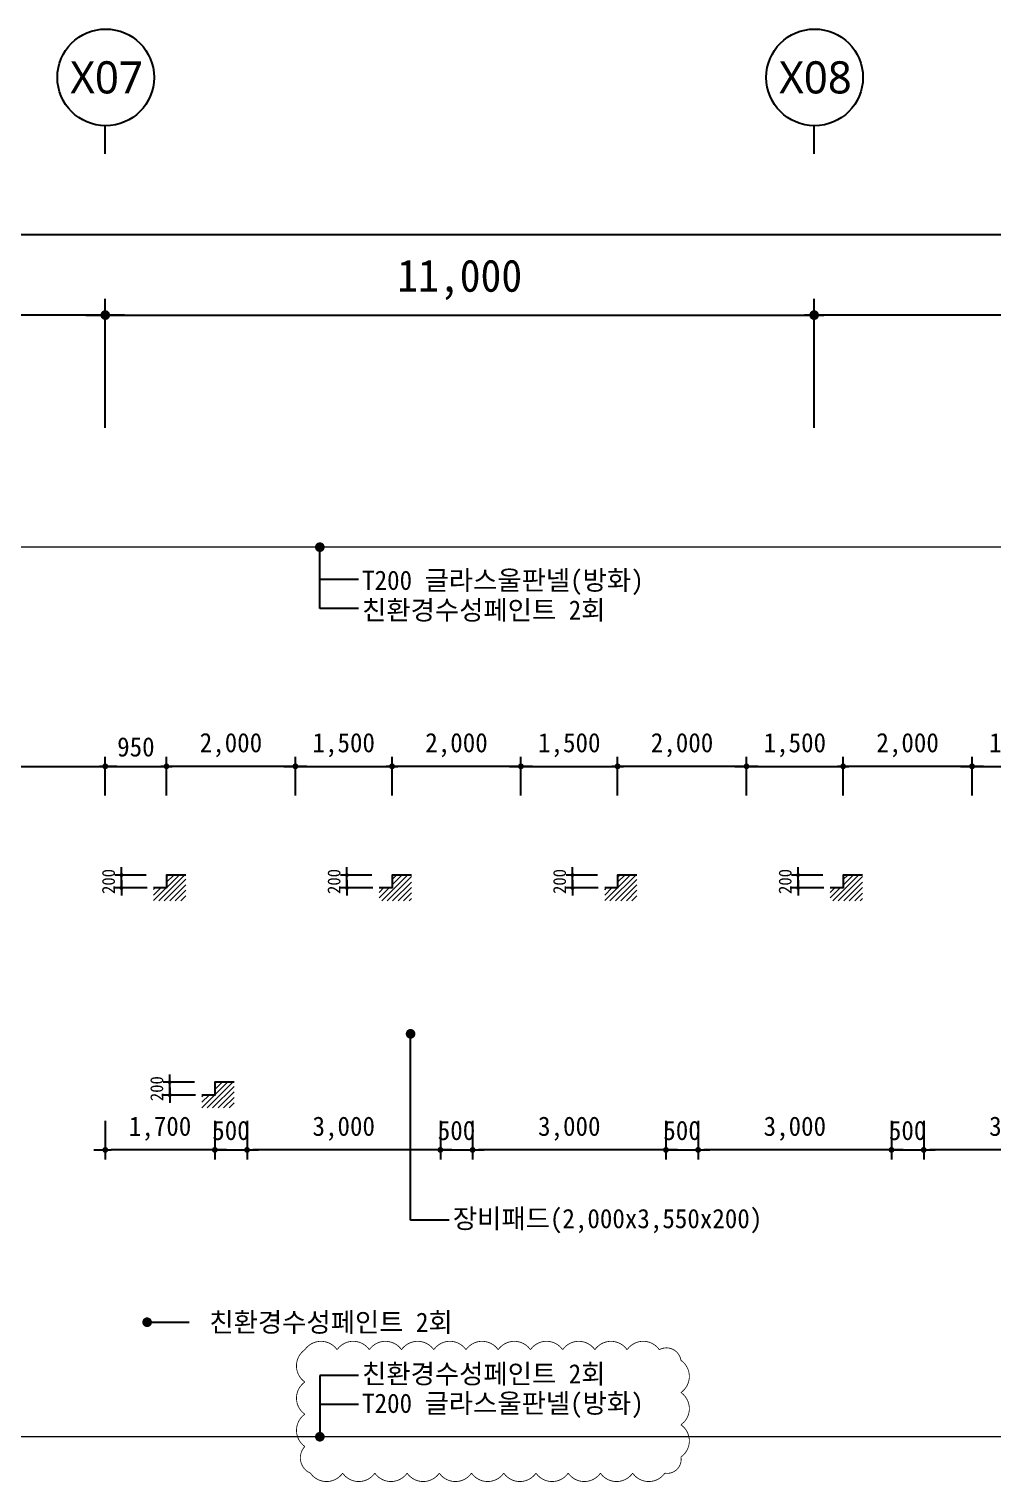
# Model space of a CAD drawing. Header units: inches. Extents: x 3675 to 732988, y -33059 to 70575.
# Drawn here: x 555180 to 570137, y 46592 to 69131 of the extents above; entities that cross this region are included whole.
import ezdxf
from ezdxf.enums import TextEntityAlignment as Align

# ---------------------------------------------------------------- set-up
doc = ezdxf.new("R2010")
doc.units = ezdxf.units.IN
doc.header["$MEASUREMENT"] = 0
doc.linetypes.add('CEN', pattern=[62, 60, -1, 0, -1])
doc.layers.get('0').update_dxf_attribs({"linetype": 'CONTINUOUS'})
for name, color, linetype, lineweight in [('A-AXIS-BUBL', 7, 'CONTINUOUS', 25), ('A-AXIS-LINE', 1, 'CEN', 15), ('A-DIMS', 7, 'CONTINUOUS', 25), ('A-MKXS-LEAD', 7, 'CONTINUOUS', 25), ('A-MKXS-TEXT1', 3, 'CONTINUOUS', 25), ('A-XXXX-HATC', 8, 'CONTINUOUS', 18), ('A-XXXX-SYMB', 7, 'CONTINUOUS', 25), ('A-XXXX-TXT2', 3, 'CONTINUOUS', 25), ('REV-202205', 20, 'CONTINUOUS', 25)]:
    doc.layers.add(name, color=color, linetype=linetype, lineweight=lineweight)
doc.styles.add('HY울릉도L', font='H2GTRE.TTF')
doc.styles.add('돋움체', font='')
doc.styles.add('맑은고딕', font='malgun.ttf')
doc.styles.get('돋움체').set_extended_font_data('DotumChe')
doc.dimstyles.new('CDIM', dxfattribs={"dimtxt": 2, "dimasz": 0.6, "dimexe": 1, "dimexo": 1, "dimgap": 1, "dimtad": 1, "dimdec": 0, "dimrnd": 0.5, "dimzin": 0, "dimdsep": 32, "dimlunit": 6, "dimtxsty": 'HY울릉도L', "dimblk1": '_CIDOT', "dimblk2": '_CIDOT', "dimsah": 1, "dimcen": 4.5, "dimclrd": 2, "dimclre": 2, "dimclrt": 7, "dimadec": 0, "dimazin": 0, "dimtfac": 1, "dimtdec": 0, "dimtix": 1, "dimtmove": 2, "dimatfit": 1, "dimldrblk": '_CIDOT', "dimfxl": 1, "dimtolj": 1, "dimtzin": 0, "dimlwd": -1, "dimarcsym": 0})

# ---------------------------------------------------------------- blocks, each defined once
blk = doc.blocks.new('_CIDOT')
at = {"color": 0, "linetype": 'ByBlock'}
blk.add_line((2, 0), (-1, 0), dxfattribs=at)
at = {"color": 0, "linetype": 'ByBlock', "const_width": 0.5}
blk.add_lwpolyline([(-0.25, 0, 1), (0.25, 0, 1)], format="xyb", close=True, dxfattribs=at)
blk = doc.blocks.new('*D436')
at = {"layer": 'A-DIMS', "lineweight": -2, "transparency": 16777216}
for p, q in [((545363, 62943), (545363, 64943)), ((556363, 62943), (556363, 64943))]:
    blk.add_line(p, q, dxfattribs=at)
at = {"layer": 'A-DIMS', "transparency": 16777216}
blk.add_line((556213, 64693), (545513, 64693), dxfattribs=at)
at = {"layer": 'A-DIMS', "transparency": 16777216, "xscale": 150, "yscale": 150, "zscale": 150, "rotation": 180}
blk.add_blockref('_CIDOT', (545363, 64693), dxfattribs=at)
at = {"layer": 'A-DIMS', "transparency": 16777216, "xscale": 150, "yscale": 150, "zscale": 150}
blk.add_blockref('_CIDOT', (556363, 64693), dxfattribs=at)
at = {"layer": 'A-DIMS', "color": 3, "transparency": 16777216, "insert": (550863, 65241), "char_height": 500, "attachment_point": 5, "style": '돋움체'}
blk.add_mtext('\\A1;11,000', dxfattribs=at)
blk = doc.blocks.new('*D437')
at = {"layer": 'A-DIMS', "lineweight": -2, "transparency": 16777216}
for p, q in [((545363, 62943), (545363, 66193)), ((600363, 62943), (600363, 66193))]:
    blk.add_line(p, q, dxfattribs=at)
at = {"layer": 'A-DIMS', "transparency": 16777216}
blk.add_line((545513, 65943), (600213, 65943), dxfattribs=at)
at = {"layer": 'A-DIMS', "transparency": 16777216, "xscale": 150, "yscale": 150, "zscale": 150, "rotation": 180}
blk.add_blockref('_CIDOT', (545363, 65943), dxfattribs=at)
at = {"layer": 'A-DIMS', "transparency": 16777216, "xscale": 150, "yscale": 150, "zscale": 150}
blk.add_blockref('_CIDOT', (600363, 65943), dxfattribs=at)
at = {"layer": 'A-DIMS', "color": 3, "transparency": 16777216, "insert": (572863, 66491), "char_height": 500, "attachment_point": 5, "style": '돋움체'}
blk.add_mtext('\\A1;55,000', dxfattribs=at)
blk = doc.blocks.new('*D438')
at = {"layer": 'A-DIMS', "lineweight": -2, "transparency": 16777216}
for p, q in [((556363, 62943), (556363, 64943)), ((567363, 62943), (567363, 64943))]:
    blk.add_line(p, q, dxfattribs=at)
at = {"layer": 'A-DIMS', "transparency": 16777216}
blk.add_line((556513, 64693), (567213, 64693), dxfattribs=at)
at = {"layer": 'A-DIMS', "transparency": 16777216, "xscale": 150, "yscale": 150, "zscale": 150, "rotation": 180}
blk.add_blockref('_CIDOT', (556363, 64693), dxfattribs=at)
at = {"layer": 'A-DIMS', "transparency": 16777216, "xscale": 150, "yscale": 150, "zscale": 150}
blk.add_blockref('_CIDOT', (567363, 64693), dxfattribs=at)
at = {"layer": 'A-DIMS', "color": 3, "transparency": 16777216, "insert": (561863, 65241), "char_height": 500, "attachment_point": 5, "style": '돋움체'}
blk.add_mtext('\\A1;11,000', dxfattribs=at)
blk = doc.blocks.new('*D440')
at = {"layer": 'A-DIMS', "lineweight": -2, "transparency": 16777216}
for p, q in [((567363, 62943), (567363, 64943)), ((578363, 62943), (578363, 64943))]:
    blk.add_line(p, q, dxfattribs=at)
at = {"layer": 'A-DIMS', "transparency": 16777216}
blk.add_line((578213, 64693), (567513, 64693), dxfattribs=at)
at = {"layer": 'A-DIMS', "transparency": 16777216, "xscale": 150, "yscale": 150, "zscale": 150, "rotation": 180}
blk.add_blockref('_CIDOT', (567363, 64693), dxfattribs=at)
at = {"layer": 'A-DIMS', "transparency": 16777216, "xscale": 150, "yscale": 150, "zscale": 150}
blk.add_blockref('_CIDOT', (578363, 64693), dxfattribs=at)
at = {"layer": 'A-DIMS', "color": 3, "transparency": 16777216, "insert": (572863, 65241), "char_height": 500, "attachment_point": 5, "style": '돋움체'}
blk.add_mtext('\\A1;11,000', dxfattribs=at)
blk = doc.blocks.new('*D780')
at = {"layer": 'A-DIMS', "lineweight": -2, "transparency": 16777216}
for p, q in [((556363, 57243), (556363, 57843)), ((557313, 57243), (557313, 57843))]:
    blk.add_line(p, q, dxfattribs=at)
at = {"layer": 'A-DIMS', "transparency": 16777216}
blk.add_line((556453, 57693), (557223, 57693), dxfattribs=at)
at = {"layer": 'A-DIMS', "transparency": 16777216, "xscale": 90, "yscale": 90, "zscale": 90, "rotation": 180}
blk.add_blockref('_CIDOT', (556363, 57693), dxfattribs=at)
at = {"layer": 'A-DIMS', "transparency": 16777216, "xscale": 90, "yscale": 90, "zscale": 90}
blk.add_blockref('_CIDOT', (557313, 57693), dxfattribs=at)
at = {"layer": 'A-DIMS', "color": 3, "transparency": 16777216, "insert": (556838, 57993), "char_height": 300, "attachment_point": 5, "style": '돋움체'}
blk.add_mtext('\\A1;950', dxfattribs=at)
blk = doc.blocks.new('*D781')
at = {"layer": 'A-DIMS', "lineweight": -2, "transparency": 16777216}
for p, q in [((557313, 57243), (557313, 57843)), ((559313, 57243), (559313, 57843))]:
    blk.add_line(p, q, dxfattribs=at)
at = {"layer": 'A-DIMS', "transparency": 16777216}
blk.add_line((559223, 57693), (557403, 57693), dxfattribs=at)
at = {"layer": 'A-DIMS', "transparency": 16777216, "xscale": 90, "yscale": 90, "zscale": 90, "rotation": 180}
blk.add_blockref('_CIDOT', (557313, 57693), dxfattribs=at)
at = {"layer": 'A-DIMS', "transparency": 16777216, "xscale": 90, "yscale": 90, "zscale": 90}
blk.add_blockref('_CIDOT', (559313, 57693), dxfattribs=at)
at = {"layer": 'A-DIMS', "color": 3, "transparency": 16777216, "insert": (558313, 58022), "char_height": 300, "attachment_point": 5, "style": '돋움체'}
blk.add_mtext('\\A1;2,000', dxfattribs=at)
blk = doc.blocks.new('*D782')
at = {"layer": 'A-DIMS', "lineweight": -2, "transparency": 16777216}
for p, q in [((559313, 57243), (559313, 57843)), ((560813, 57243), (560813, 57843))]:
    blk.add_line(p, q, dxfattribs=at)
at = {"layer": 'A-DIMS', "transparency": 16777216}
blk.add_line((559403, 57693), (560723, 57693), dxfattribs=at)
at = {"layer": 'A-DIMS', "transparency": 16777216, "xscale": 90, "yscale": 90, "zscale": 90, "rotation": 180}
blk.add_blockref('_CIDOT', (559313, 57693), dxfattribs=at)
at = {"layer": 'A-DIMS', "transparency": 16777216, "xscale": 90, "yscale": 90, "zscale": 90}
blk.add_blockref('_CIDOT', (560813, 57693), dxfattribs=at)
at = {"layer": 'A-DIMS', "color": 3, "transparency": 16777216, "insert": (560063, 58022), "char_height": 300, "attachment_point": 5, "style": '돋움체'}
blk.add_mtext('\\A1;1,500', dxfattribs=at)
blk = doc.blocks.new('*D783')
at = {"layer": 'A-DIMS', "lineweight": -2, "transparency": 16777216}
for p, q in [((560813, 57243), (560813, 57843)), ((562813, 57243), (562813, 57843))]:
    blk.add_line(p, q, dxfattribs=at)
at = {"layer": 'A-DIMS', "transparency": 16777216}
blk.add_line((562723, 57693), (560903, 57693), dxfattribs=at)
at = {"layer": 'A-DIMS', "transparency": 16777216, "xscale": 90, "yscale": 90, "zscale": 90, "rotation": 180}
blk.add_blockref('_CIDOT', (560813, 57693), dxfattribs=at)
at = {"layer": 'A-DIMS', "transparency": 16777216, "xscale": 90, "yscale": 90, "zscale": 90}
blk.add_blockref('_CIDOT', (562813, 57693), dxfattribs=at)
at = {"layer": 'A-DIMS', "color": 3, "transparency": 16777216, "insert": (561813, 58022), "char_height": 300, "attachment_point": 5, "style": '돋움체'}
blk.add_mtext('\\A1;2,000', dxfattribs=at)
blk = doc.blocks.new('*D784')
at = {"layer": 'A-DIMS', "lineweight": -2, "transparency": 16777216}
for p, q in [((562813, 57243), (562813, 57843)), ((564313, 57243), (564313, 57843))]:
    blk.add_line(p, q, dxfattribs=at)
at = {"layer": 'A-DIMS', "transparency": 16777216}
blk.add_line((562903, 57693), (564223, 57693), dxfattribs=at)
at = {"layer": 'A-DIMS', "transparency": 16777216, "xscale": 90, "yscale": 90, "zscale": 90, "rotation": 180}
blk.add_blockref('_CIDOT', (562813, 57693), dxfattribs=at)
at = {"layer": 'A-DIMS', "transparency": 16777216, "xscale": 90, "yscale": 90, "zscale": 90}
blk.add_blockref('_CIDOT', (564313, 57693), dxfattribs=at)
at = {"layer": 'A-DIMS', "color": 3, "transparency": 16777216, "insert": (563563, 58022), "char_height": 300, "attachment_point": 5, "style": '돋움체'}
blk.add_mtext('\\A1;1,500', dxfattribs=at)
blk = doc.blocks.new('*D785')
at = {"layer": 'A-DIMS', "lineweight": -2, "transparency": 16777216}
for p, q in [((564313, 57243), (564313, 57843)), ((566313, 57243), (566313, 57843))]:
    blk.add_line(p, q, dxfattribs=at)
at = {"layer": 'A-DIMS', "transparency": 16777216}
blk.add_line((566223, 57693), (564403, 57693), dxfattribs=at)
at = {"layer": 'A-DIMS', "transparency": 16777216, "xscale": 90, "yscale": 90, "zscale": 90, "rotation": 180}
blk.add_blockref('_CIDOT', (564313, 57693), dxfattribs=at)
at = {"layer": 'A-DIMS', "transparency": 16777216, "xscale": 90, "yscale": 90, "zscale": 90}
blk.add_blockref('_CIDOT', (566313, 57693), dxfattribs=at)
at = {"layer": 'A-DIMS', "color": 3, "transparency": 16777216, "insert": (565313, 58022), "char_height": 300, "attachment_point": 5, "style": '돋움체'}
blk.add_mtext('\\A1;2,000', dxfattribs=at)
blk = doc.blocks.new('*D788')
at = {"layer": 'A-DIMS', "lineweight": -2, "transparency": 16777216}
for p, q in [((545363, 57243), (545363, 57843)), ((556363, 57243), (556363, 57843))]:
    blk.add_line(p, q, dxfattribs=at)
at = {"layer": 'A-DIMS', "transparency": 16777216}
blk.add_line((545453, 57693), (556273, 57693), dxfattribs=at)
at = {"layer": 'A-DIMS', "transparency": 16777216, "xscale": 90, "yscale": 90, "zscale": 90, "rotation": 180}
blk.add_blockref('_CIDOT', (545363, 57693), dxfattribs=at)
at = {"layer": 'A-DIMS', "transparency": 16777216, "xscale": 90, "yscale": 90, "zscale": 90}
blk.add_blockref('_CIDOT', (556363, 57693), dxfattribs=at)
at = {"layer": 'A-DIMS', "color": 3, "transparency": 16777216, "insert": (550863, 58022), "char_height": 300, "attachment_point": 5, "style": '돋움체'}
blk.add_mtext('\\A1;11,000', dxfattribs=at)
blk = doc.blocks.new('*D756')
at = {"layer": 'A-DIMS', "transparency": 16777216}
for p, q in [((567113, 56067), (567113, 56127)), ((567113, 55807), (567113, 56007)), ((567113, 55747), (567113, 55687))]:
    blk.add_line(p, q, dxfattribs=at)
at = {"layer": 'A-DIMS', "lineweight": -2, "transparency": 16777216}
for p, q in [((567500, 56007), (567013, 56007)), ((567513, 55807), (567013, 55807))]:
    blk.add_line(p, q, dxfattribs=at)
at = {"layer": 'A-DIMS', "transparency": 16777216, "xscale": 60, "yscale": 60, "zscale": 60}
for p, rotation in [((567113, 56007), 270), ((567113, 55807), 90)]:
    blk.add_blockref('_CIDOT', p, dxfattribs=dict(at, rotation=rotation))
at = {"layer": 'A-DIMS', "color": 3, "transparency": 16777216, "insert": (566913, 55907), "char_height": 200, "attachment_point": 5, "rotation": 90, "style": '돋움체'}
blk.add_mtext('\\A1;200', dxfattribs=at)
blk = doc.blocks.new('*D757')
at = {"layer": 'A-DIMS', "transparency": 16777216}
for p, q in [((563613, 56067), (563613, 56127)), ((563613, 55807), (563613, 56007)), ((563613, 55747), (563613, 55687))]:
    blk.add_line(p, q, dxfattribs=at)
at = {"layer": 'A-DIMS', "lineweight": -2, "transparency": 16777216}
for p, q in [((564000, 56007), (563513, 56007)), ((564013, 55807), (563513, 55807))]:
    blk.add_line(p, q, dxfattribs=at)
at = {"layer": 'A-DIMS', "transparency": 16777216, "xscale": 60, "yscale": 60, "zscale": 60}
for p, rotation in [((563613, 56007), 270), ((563613, 55807), 90)]:
    blk.add_blockref('_CIDOT', p, dxfattribs=dict(at, rotation=rotation))
at = {"layer": 'A-DIMS', "color": 3, "transparency": 16777216, "insert": (563413, 55907), "char_height": 200, "attachment_point": 5, "rotation": 90, "style": '돋움체'}
blk.add_mtext('\\A1;200', dxfattribs=at)
blk = doc.blocks.new('*D758')
at = {"layer": 'A-DIMS', "transparency": 16777216}
for p, q in [((560113, 56067), (560113, 56127)), ((560113, 55807), (560113, 56007)), ((560113, 55747), (560113, 55687))]:
    blk.add_line(p, q, dxfattribs=at)
at = {"layer": 'A-DIMS', "lineweight": -2, "transparency": 16777216}
for p, q in [((560500, 56007), (560013, 56007)), ((560513, 55807), (560013, 55807))]:
    blk.add_line(p, q, dxfattribs=at)
at = {"layer": 'A-DIMS', "transparency": 16777216, "xscale": 60, "yscale": 60, "zscale": 60}
for p, rotation in [((560113, 56007), 270), ((560113, 55807), 90)]:
    blk.add_blockref('_CIDOT', p, dxfattribs=dict(at, rotation=rotation))
at = {"layer": 'A-DIMS', "color": 3, "transparency": 16777216, "insert": (559913, 55907), "char_height": 200, "attachment_point": 5, "rotation": 90, "style": '돋움체'}
blk.add_mtext('\\A1;200', dxfattribs=at)
blk = doc.blocks.new('*D737')
at = {"layer": 'A-DIMS', "transparency": 16777216}
for p, q in [((556613, 56067), (556613, 56127)), ((556613, 55807), (556613, 56007)), ((556613, 55747), (556613, 55687))]:
    blk.add_line(p, q, dxfattribs=at)
at = {"layer": 'A-DIMS', "lineweight": -2, "transparency": 16777216}
for p, q in [((557000, 56007), (556513, 56007)), ((557013, 55807), (556513, 55807))]:
    blk.add_line(p, q, dxfattribs=at)
at = {"layer": 'A-DIMS', "transparency": 16777216, "xscale": 60, "yscale": 60, "zscale": 60}
for p, rotation in [((556613, 56007), 270), ((556613, 55807), 90)]:
    blk.add_blockref('_CIDOT', p, dxfattribs=dict(at, rotation=rotation))
at = {"layer": 'A-DIMS', "color": 3, "transparency": 16777216, "insert": (556413, 55907), "char_height": 200, "attachment_point": 5, "rotation": 90, "style": '돋움체'}
blk.add_mtext('\\A1;200', dxfattribs=at)
blk = doc.blocks.new('*D749')
at = {"layer": 'A-DIMS', "lineweight": -2, "transparency": 16777216}
for p, q in [((557750, 52793), (557263, 52793)), ((557763, 52593), (557263, 52593))]:
    blk.add_line(p, q, dxfattribs=at)
at = {"layer": 'A-DIMS', "transparency": 16777216}
for p, q in [((557363, 52853), (557363, 52913)), ((557363, 52593), (557363, 52793)), ((557363, 52533), (557363, 52473))]:
    blk.add_line(p, q, dxfattribs=at)
at = {"layer": 'A-DIMS', "transparency": 16777216, "xscale": 60, "yscale": 60, "zscale": 60}
for p, rotation in [((557363, 52793), 270), ((557363, 52593), 90)]:
    blk.add_blockref('_CIDOT', p, dxfattribs=dict(at, rotation=rotation))
at = {"layer": 'A-DIMS', "color": 3, "transparency": 16777216, "insert": (557163, 52693), "char_height": 200, "attachment_point": 5, "rotation": 90, "style": '돋움체'}
blk.add_mtext('\\A1;200', dxfattribs=at)
blk = doc.blocks.new('*D763')
at = {"layer": 'A-DIMS', "lineweight": -2, "transparency": 16777216}
for p, q in [((566313, 57243), (566313, 57843)), ((567813, 57243), (567813, 57843))]:
    blk.add_line(p, q, dxfattribs=at)
at = {"layer": 'A-DIMS', "transparency": 16777216}
blk.add_line((566403, 57693), (567723, 57693), dxfattribs=at)
at = {"layer": 'A-DIMS', "transparency": 16777216, "xscale": 90, "yscale": 90, "zscale": 90, "rotation": 180}
blk.add_blockref('_CIDOT', (566313, 57693), dxfattribs=at)
at = {"layer": 'A-DIMS', "transparency": 16777216, "xscale": 90, "yscale": 90, "zscale": 90}
blk.add_blockref('_CIDOT', (567813, 57693), dxfattribs=at)
at = {"layer": 'A-DIMS', "color": 3, "transparency": 16777216, "insert": (567063, 58022), "char_height": 300, "attachment_point": 5, "style": '돋움체'}
blk.add_mtext('\\A1;1,500', dxfattribs=at)
blk = doc.blocks.new('*D764')
at = {"layer": 'A-DIMS', "lineweight": -2, "transparency": 16777216}
for p, q in [((567813, 57243), (567813, 57843)), ((569813, 57243), (569813, 57843))]:
    blk.add_line(p, q, dxfattribs=at)
at = {"layer": 'A-DIMS', "transparency": 16777216}
blk.add_line((569723, 57693), (567903, 57693), dxfattribs=at)
at = {"layer": 'A-DIMS', "transparency": 16777216, "xscale": 90, "yscale": 90, "zscale": 90, "rotation": 180}
blk.add_blockref('_CIDOT', (567813, 57693), dxfattribs=at)
at = {"layer": 'A-DIMS', "transparency": 16777216, "xscale": 90, "yscale": 90, "zscale": 90}
blk.add_blockref('_CIDOT', (569813, 57693), dxfattribs=at)
at = {"layer": 'A-DIMS', "color": 3, "transparency": 16777216, "insert": (568813, 58022), "char_height": 300, "attachment_point": 5, "style": '돋움체'}
blk.add_mtext('\\A1;2,000', dxfattribs=at)
blk = doc.blocks.new('*D765')
at = {"layer": 'A-DIMS', "lineweight": -2, "transparency": 16777216}
for p, q in [((569813, 57243), (569813, 57843)), ((571313, 57243), (571313, 57843))]:
    blk.add_line(p, q, dxfattribs=at)
at = {"layer": 'A-DIMS', "transparency": 16777216}
blk.add_line((569903, 57693), (571223, 57693), dxfattribs=at)
at = {"layer": 'A-DIMS', "transparency": 16777216, "xscale": 90, "yscale": 90, "zscale": 90, "rotation": 180}
blk.add_blockref('_CIDOT', (569813, 57693), dxfattribs=at)
at = {"layer": 'A-DIMS', "transparency": 16777216, "xscale": 90, "yscale": 90, "zscale": 90}
blk.add_blockref('_CIDOT', (571313, 57693), dxfattribs=at)
at = {"layer": 'A-DIMS', "color": 3, "transparency": 16777216, "insert": (570563, 58022), "char_height": 300, "attachment_point": 5, "style": '돋움체'}
blk.add_mtext('\\A1;1,500', dxfattribs=at)
blk = doc.blocks.new('*D729')
at = {"layer": 'A-DIMS', "lineweight": -2, "transparency": 16777216}
for p, q in [((556363, 52193), (556363, 51593)), ((558063, 52193), (558063, 51593))]:
    blk.add_line(p, q, dxfattribs=at)
at = {"layer": 'A-DIMS', "transparency": 16777216}
blk.add_line((557973, 51743), (556453, 51743), dxfattribs=at)
at = {"layer": 'A-DIMS', "transparency": 16777216, "xscale": 90, "yscale": 90, "zscale": 90, "rotation": 180}
blk.add_blockref('_CIDOT', (556363, 51743), dxfattribs=at)
at = {"layer": 'A-DIMS', "transparency": 16777216, "xscale": 90, "yscale": 90, "zscale": 90}
blk.add_blockref('_CIDOT', (558063, 51743), dxfattribs=at)
at = {"layer": 'A-DIMS', "color": 3, "transparency": 16777216, "insert": (557213, 52072), "char_height": 300, "attachment_point": 5, "style": '돋움체'}
blk.add_mtext('\\A1;1,700', dxfattribs=at)
blk = doc.blocks.new('*D730')
at = {"layer": 'A-DIMS', "lineweight": -2, "transparency": 16777216}
for p, q in [((558063, 52193), (558063, 51593)), ((558563, 52193), (558563, 51593))]:
    blk.add_line(p, q, dxfattribs=at)
at = {"layer": 'A-DIMS', "transparency": 16777216}
for p, q in [((557973, 51743), (557883, 51743)), ((558063, 51743), (558563, 51743)), ((558653, 51743), (558743, 51743))]:
    blk.add_line(p, q, dxfattribs=at)
at = {"layer": 'A-DIMS', "transparency": 16777216, "xscale": 90, "yscale": 90, "zscale": 90}
blk.add_blockref('_CIDOT', (558063, 51743), dxfattribs=at)
at = {"layer": 'A-DIMS', "transparency": 16777216, "xscale": 90, "yscale": 90, "zscale": 90, "rotation": 180}
blk.add_blockref('_CIDOT', (558563, 51743), dxfattribs=at)
at = {"layer": 'A-DIMS', "color": 3, "transparency": 16777216, "insert": (558313, 52043), "char_height": 300, "attachment_point": 5, "style": '돋움체'}
blk.add_mtext('\\A1;500', dxfattribs=at)
blk = doc.blocks.new('*D731')
at = {"layer": 'A-DIMS', "lineweight": -2, "transparency": 16777216}
for p, q in [((558563, 52193), (558563, 51593)), ((561563, 52193), (561563, 51593))]:
    blk.add_line(p, q, dxfattribs=at)
at = {"layer": 'A-DIMS', "transparency": 16777216}
blk.add_line((561473, 51743), (558653, 51743), dxfattribs=at)
at = {"layer": 'A-DIMS', "transparency": 16777216, "xscale": 90, "yscale": 90, "zscale": 90, "rotation": 180}
blk.add_blockref('_CIDOT', (558563, 51743), dxfattribs=at)
at = {"layer": 'A-DIMS', "transparency": 16777216, "xscale": 90, "yscale": 90, "zscale": 90}
blk.add_blockref('_CIDOT', (561563, 51743), dxfattribs=at)
at = {"layer": 'A-DIMS', "color": 3, "transparency": 16777216, "insert": (560063, 52072), "char_height": 300, "attachment_point": 5, "style": '돋움체'}
blk.add_mtext('\\A1;3,000', dxfattribs=at)
blk = doc.blocks.new('*D732')
at = {"layer": 'A-DIMS', "lineweight": -2, "transparency": 16777216}
for p, q in [((561563, 52193), (561563, 51593)), ((562063, 52193), (562063, 51593))]:
    blk.add_line(p, q, dxfattribs=at)
at = {"layer": 'A-DIMS', "transparency": 16777216}
for p, q in [((561473, 51743), (561383, 51743)), ((561563, 51743), (562063, 51743)), ((562153, 51743), (562243, 51743))]:
    blk.add_line(p, q, dxfattribs=at)
at = {"layer": 'A-DIMS', "transparency": 16777216, "xscale": 90, "yscale": 90, "zscale": 90}
blk.add_blockref('_CIDOT', (561563, 51743), dxfattribs=at)
at = {"layer": 'A-DIMS', "transparency": 16777216, "xscale": 90, "yscale": 90, "zscale": 90, "rotation": 180}
blk.add_blockref('_CIDOT', (562063, 51743), dxfattribs=at)
at = {"layer": 'A-DIMS', "color": 3, "transparency": 16777216, "insert": (561813, 52043), "char_height": 300, "attachment_point": 5, "style": '돋움체'}
blk.add_mtext('\\A1;500', dxfattribs=at)
blk = doc.blocks.new('*D733')
at = {"layer": 'A-DIMS', "lineweight": -2, "transparency": 16777216}
for p, q in [((562063, 52193), (562063, 51593)), ((565063, 52193), (565063, 51593))]:
    blk.add_line(p, q, dxfattribs=at)
at = {"layer": 'A-DIMS', "transparency": 16777216}
blk.add_line((564973, 51743), (562153, 51743), dxfattribs=at)
at = {"layer": 'A-DIMS', "transparency": 16777216, "xscale": 90, "yscale": 90, "zscale": 90, "rotation": 180}
blk.add_blockref('_CIDOT', (562063, 51743), dxfattribs=at)
at = {"layer": 'A-DIMS', "transparency": 16777216, "xscale": 90, "yscale": 90, "zscale": 90}
blk.add_blockref('_CIDOT', (565063, 51743), dxfattribs=at)
at = {"layer": 'A-DIMS', "color": 3, "transparency": 16777216, "insert": (563563, 52072), "char_height": 300, "attachment_point": 5, "style": '돋움체'}
blk.add_mtext('\\A1;3,000', dxfattribs=at)
blk = doc.blocks.new('*D734')
at = {"layer": 'A-DIMS', "lineweight": -2, "transparency": 16777216}
for p, q in [((565063, 52193), (565063, 51593)), ((565563, 52193), (565563, 51593))]:
    blk.add_line(p, q, dxfattribs=at)
at = {"layer": 'A-DIMS', "transparency": 16777216}
for p, q in [((564973, 51743), (564883, 51743)), ((565063, 51743), (565563, 51743)), ((565653, 51743), (565743, 51743))]:
    blk.add_line(p, q, dxfattribs=at)
at = {"layer": 'A-DIMS', "transparency": 16777216, "xscale": 90, "yscale": 90, "zscale": 90}
blk.add_blockref('_CIDOT', (565063, 51743), dxfattribs=at)
at = {"layer": 'A-DIMS', "transparency": 16777216, "xscale": 90, "yscale": 90, "zscale": 90, "rotation": 180}
blk.add_blockref('_CIDOT', (565563, 51743), dxfattribs=at)
at = {"layer": 'A-DIMS', "color": 3, "transparency": 16777216, "insert": (565313, 52043), "char_height": 300, "attachment_point": 5, "style": '돋움체'}
blk.add_mtext('\\A1;500', dxfattribs=at)
blk = doc.blocks.new('*D735')
at = {"layer": 'A-DIMS', "lineweight": -2, "transparency": 16777216}
for p, q in [((565563, 52193), (565563, 51593)), ((568563, 52193), (568563, 51593))]:
    blk.add_line(p, q, dxfattribs=at)
at = {"layer": 'A-DIMS', "transparency": 16777216}
blk.add_line((568473, 51743), (565653, 51743), dxfattribs=at)
at = {"layer": 'A-DIMS', "transparency": 16777216, "xscale": 90, "yscale": 90, "zscale": 90, "rotation": 180}
blk.add_blockref('_CIDOT', (565563, 51743), dxfattribs=at)
at = {"layer": 'A-DIMS', "transparency": 16777216, "xscale": 90, "yscale": 90, "zscale": 90}
blk.add_blockref('_CIDOT', (568563, 51743), dxfattribs=at)
at = {"layer": 'A-DIMS', "color": 3, "transparency": 16777216, "insert": (567063, 52072), "char_height": 300, "attachment_point": 5, "style": '돋움체'}
blk.add_mtext('\\A1;3,000', dxfattribs=at)
blk = doc.blocks.new('*D736')
at = {"layer": 'A-DIMS', "lineweight": -2, "transparency": 16777216}
for p, q in [((568563, 52193), (568563, 51593)), ((569063, 52193), (569063, 51593))]:
    blk.add_line(p, q, dxfattribs=at)
at = {"layer": 'A-DIMS', "transparency": 16777216}
for p, q in [((568473, 51743), (568383, 51743)), ((568563, 51743), (569063, 51743)), ((569153, 51743), (569243, 51743))]:
    blk.add_line(p, q, dxfattribs=at)
at = {"layer": 'A-DIMS', "transparency": 16777216, "xscale": 90, "yscale": 90, "zscale": 90}
blk.add_blockref('_CIDOT', (568563, 51743), dxfattribs=at)
at = {"layer": 'A-DIMS', "transparency": 16777216, "xscale": 90, "yscale": 90, "zscale": 90, "rotation": 180}
blk.add_blockref('_CIDOT', (569063, 51743), dxfattribs=at)
at = {"layer": 'A-DIMS', "color": 3, "transparency": 16777216, "insert": (568813, 52043), "char_height": 300, "attachment_point": 5, "style": '돋움체'}
blk.add_mtext('\\A1;500', dxfattribs=at)
blk = doc.blocks.new('*D767')
at = {"layer": 'A-DIMS', "lineweight": -2, "transparency": 16777216}
for p, q in [((569063, 52193), (569063, 51593)), ((572063, 52193), (572063, 51593))]:
    blk.add_line(p, q, dxfattribs=at)
at = {"layer": 'A-DIMS', "transparency": 16777216}
blk.add_line((571973, 51743), (569153, 51743), dxfattribs=at)
at = {"layer": 'A-DIMS', "transparency": 16777216, "xscale": 90, "yscale": 90, "zscale": 90, "rotation": 180}
blk.add_blockref('_CIDOT', (569063, 51743), dxfattribs=at)
at = {"layer": 'A-DIMS', "transparency": 16777216, "xscale": 90, "yscale": 90, "zscale": 90}
blk.add_blockref('_CIDOT', (572063, 51743), dxfattribs=at)
at = {"layer": 'A-DIMS', "color": 3, "transparency": 16777216, "insert": (570563, 52072), "char_height": 300, "attachment_point": 5, "style": '돋움체'}
blk.add_mtext('\\A1;3,000', dxfattribs=at)

msp = doc.modelspace()

# ---------------------------------------------------------------- hatches: boundary and pattern name
at = {"layer": 'A-XXXX-HATC'}
h = msp.add_hatch(dxfattribs=at)
h.set_pattern_fill('BRICK', color=256, scale=60.000001, style=0)
h.set_pattern_definition([(45, (478249.09, -24525.88), (-42.426407, 42.426407), [])])
h.paths.add_polyline_path([(557612.5, 55607), (557612.5, 56007), (557312.5, 56007), (557312.5, 55807), (557112.5, 55807), (557112.5, 55607)])
h = msp.add_hatch(dxfattribs=at)
h.set_pattern_fill('BRICK', color=256, scale=60.000001, style=0)
h.set_pattern_definition([(45, (474749.09, -24525.88), (-42.426407, 42.426407), [])])
h.paths.add_polyline_path([(561112.5, 55607), (561112.5, 56007), (560812.5, 56007), (560812.5, 55807), (560612.5, 55807), (560612.5, 55607)])
h = msp.add_hatch(dxfattribs=at)
h.set_pattern_fill('BRICK', color=256, scale=60.000001, style=0)
h.set_pattern_definition([(45, (471249.09, -24525.88), (-42.426407, 42.426407), [])])
h.paths.add_polyline_path([(564612.5, 55607), (564612.5, 56007), (564312.5, 56007), (564312.5, 55807), (564112.5, 55807), (564112.5, 55607)])
h = msp.add_hatch(dxfattribs=at)
h.set_pattern_fill('BRICK', color=256, scale=60.000001, style=0)
h.set_pattern_definition([(45, (467749.09, -24525.88), (-42.426407, 42.426407), [])])
h.paths.add_polyline_path([(568112.5, 55607), (568112.5, 56007), (567812.5, 56007), (567812.5, 55807), (567612.5, 55807), (567612.5, 55607)])
h = msp.add_hatch(dxfattribs=at)
h.set_pattern_fill('BRICK', color=256, scale=60.000001, style=0)
h.set_pattern_definition([(45, (478999.09, -27739.75), (-42.426407, 42.426407), [])])
h.paths.add_polyline_path([(558362.5, 52393.1), (558362.5, 52793.1), (558062.5, 52793.1), (558062.5, 52593.1), (557862.5, 52593.1), (557862.5, 52393.1)])

# ---------------------------------------------------------------- linework, layer by layer
for p, q in [((559692.5, 60143.1), (559692.5, 61093.1)), ((560292.5, 60593.1), (559692.5, 60593.1)), ((560292.5, 60143.1), (559692.5, 60143.1)), ((561100.7, 50652.4), (561100.7, 53543.1)), ((561700.7, 50652.4), (561100.7, 50652.4)), ((560292.5, 48243.1), (559692.5, 48243.1)), ((559692.5, 48243.1), (559692.5, 47293.1)), ((560292.5, 47793.1), (559692.5, 47793.1))]:
    msp.add_line(p, q)
at = {"layer": 'A-AXIS-BUBL', "ltscale": 0.2}
for p, q in [((556362.5, 67193.1), (556362.5, 67630.6)), ((567362.5, 67193.1), (567362.5, 67630.6))]:
    msp.add_line(p, q, dxfattribs=at)
for centre in [(556369.9, 68380.6), (567369.9, 68380.6)]:
    msp.add_circle(centre, 750, dxfattribs=at)
at = {"layer": 'A-AXIS-LINE'}
for p, q in [((600912.5, 61093.1), (543362.5, 61093.1)), ((600912.5, 47293.1), (543362.5, 47293.1))]:
    msp.add_line(p, q, dxfattribs=at)
at = {"layer": 'A-MKXS-LEAD'}
msp.add_line((557012.5, 49069.3), (557667, 49069.3), dxfattribs=at)
at = {"layer": 'A-MKXS-LEAD', "const_width": 75}
for points in [[(559655, 61093.1, 1), (559730, 61093.1, 1)], [(561063.2, 53543.1, 1), (561138.2, 53543.1, 1)], [(556975, 49069.3, -1), (557050, 49069.3, -1)], [(559655, 47293.1, -1), (559730, 47293.1, -1)]]:
    msp.add_lwpolyline(points, format="xyb", close=True, dxfattribs=at)
at = {"layer": 'A-XXXX-SYMB'}
for points in [[(557612.5, 56007), (557462.5, 56007), (557312.5, 56007), (557312.5, 55807), (557112.5, 55807)], [(561112.5, 56007), (560962.5, 56007), (560812.5, 56007), (560812.5, 55807), (560612.5, 55807)], [(564612.5, 56007), (564462.5, 56007), (564312.5, 56007), (564312.5, 55807), (564112.5, 55807)], [(568112.5, 56007), (567962.5, 56007), (567812.5, 56007), (567812.5, 55807), (567612.5, 55807)], [(558362.5, 52793.1), (558212.5, 52793.1), (558062.5, 52793.1), (558062.5, 52593.1), (557862.5, 52593.1)]]:
    msp.add_lwpolyline(points, dxfattribs=at)
at = {"layer": 'REV-202205', "const_width": 12.5}
msp.add_lwpolyline([(559460.1, 48643.2, -0.5205671), (559960.1, 48643.2, -0.5205671), (560460.1, 48643.2, -0.5205671), (560960.1, 48643.2, -0.5205671), (561460.1, 48643.2, -0.5205671), (561960.1, 48643.2, -0.5205671), (562460.1, 48643.2, -0.5205671), (562960.1, 48643.2, -0.5205671), (563460.1, 48643.2, -0.5205671), (563960.1, 48643.2, -0.5205671), (564460.1, 48643.2, -0.5205671), (564960.1, 48643.2, -0.5205671), (565295.7, 48478.7, -0.5205671), (565295.7, 47978.7, -0.5205671), (565295.7, 47478.7, -0.5205671), (565295.7, 46978.7, -0.5205671), (565046.2, 46728.1, -0.5205671), (564546.2, 46728.1, -0.5205671), (564046.2, 46728.1, -0.5205671), (563546.2, 46728.1, -0.5205671), (563046.2, 46728.1, -0.5205671), (562546.2, 46728.1, -0.5205671), (562046.2, 46728.1, -0.5205671), (561546.2, 46728.1, -0.5205671), (561046.2, 46728.1, -0.5205671), (560546.2, 46728.1, -0.5205671), (560046.2, 46728.1, -0.5205671), (559546.2, 46728.1, -0.5205671), (559460.1, 47142, -0.5205671), (559460.1, 47642, -0.5205671), (559460.1, 48142, -0.5205671)], format="xyb", close=True, dxfattribs=at)

# ---------------------------------------------------------------- texts
at = {"layer": 'A-MKXS-TEXT1', "style": '돋움체'}
for s, p in [('T200 글라스울판넬(방화)', (560348.3, 60580.1)), ('친환경수성페인트 2회', (560348.3, 60116.9)), ('장비패드(2,000x3,550x200)', (561756.5, 50677.8)), ('친환경수성페인트 2회', (560348.3, 48268.9)), ('T200 글라스울판넬(방화)', (560348.3, 47812.5))]:
    msp.add_text(s, height=300, dxfattribs=at).set_placement(p, align=Align.MIDDLE_LEFT)
at = {"layer": 'A-XXXX-TXT2', "ltscale": 0.2, "style": '맑은고딕'}
for s, p in [('X07', (556383.8, 68380.9)), ('X08', (567383.8, 68380.9))]:
    msp.add_text(s, height=500, dxfattribs=at).set_placement(p, align=Align.MIDDLE_CENTER)
at = {"layer": 'A-XXXX-TXT2', "style": '돋움체'}
msp.add_text('친환경수성페인트 2회', height=300, dxfattribs=at).set_placement((557978.5, 49069.3), align=Align.MIDDLE_LEFT)

# ---------------------------------------------------------------- dimensions: what is measured, and where the dimension line sits
at = {"layer": 'A-DIMS'}
for base, p1, p2, override, picture, middle in [((600362.5, 65943.1), (545362.5, 62693.1), (600362.5, 62693.1), {"dimscale": 250, "dimtxsty": '돋움체', "dimclrd": 256, "dimclre": 256, "dimclrt": 3}, '*D437', (572862.5, 66490.7)), ((567362.5, 64693.1), (556362.5, 62693.1), (567362.5, 62693.1), {"dimscale": 250, "dimtxsty": '돋움체', "dimclrd": 256, "dimclre": 256, "dimclrt": 3}, '*D438', (561862.5, 65240.7)), ((556362.5, 57693.1), (545362.5, 57093.1), (556362.5, 57093.1), {"dimscale": 150, "dimtxsty": '돋움체', "dimclrd": 256, "dimclre": 256, "dimclrt": 3}, '*D788', (550862.5, 58021.7)), ((557312.5, 57693.1), (556362.5, 57093.1), (557312.5, 57093.1), {"dimscale": 150, "dimtxsty": '돋움체', "dimclrd": 256, "dimclre": 256, "dimclrt": 3}, '*D780', (556837.5, 57993.3)), ((560812.5, 57693.1), (559312.5, 57093.1), (560812.5, 57093.1), {"dimscale": 150, "dimtxsty": '돋움체', "dimclrd": 256, "dimclre": 256, "dimclrt": 3}, '*D782', (560062.5, 58021.7)), ((564312.5, 57693.1), (562812.5, 57093.1), (564312.5, 57093.1), {"dimscale": 150, "dimtxsty": '돋움체', "dimclrd": 256, "dimclre": 256, "dimclrt": 3}, '*D784', (563562.5, 58021.7)), ((567812.5, 57693.1), (566312.5, 57093.1), (567812.5, 57093.1), {"dimscale": 150, "dimtxsty": '돋움체', "dimclrd": 256, "dimclre": 256, "dimclrt": 3}, '*D763', (567062.5, 58021.7)), ((571312.5, 57693.1), (569812.5, 57093.1), (571312.5, 57093.1), {"dimscale": 150, "dimtxsty": '돋움체', "dimclrd": 256, "dimclre": 256, "dimclrt": 3}, '*D765', (570562.5, 58021.7)), ((558562.5, 51743.1), (558062.5, 52343.1), (558562.5, 52343.1), {"dimscale": 150, "dimtxsty": '돋움체', "dimclrd": 256, "dimclre": 256, "dimclrt": 3}, '*D730', (558312.5, 52043.3)), ((562062.5, 51743.1), (561562.5, 52343.1), (562062.5, 52343.1), {"dimscale": 150, "dimtxsty": '돋움체', "dimclrd": 256, "dimclre": 256, "dimclrt": 3}, '*D732', (561812.5, 52043.3)), ((565562.5, 51743.1), (565062.5, 52343.1), (565562.5, 52343.1), {"dimscale": 150, "dimtxsty": '돋움체', "dimclrd": 256, "dimclre": 256, "dimclrt": 3}, '*D734', (565312.5, 52043.3)), ((569062.5, 51743.1), (568562.5, 52343.1), (569062.5, 52343.1), {"dimscale": 150, "dimtxsty": '돋움체', "dimclrd": 256, "dimclre": 256, "dimclrt": 3}, '*D736', (568812.5, 52043.3))]:
    dim = msp.add_linear_dim(base=base, p1=p1, p2=p2, dimstyle='CDIM', override=override, dxfattribs=at)
    dim.commit()
    dim.dimension.update_dxf_attribs({"geometry": picture, "text_midpoint": middle})
for base, p1, p2, angle, override, picture, middle in [((545362.5, 64693.1), (556362.5, 62693.1), (545362.5, 62693.1), 180, {"dimscale": 250, "dimtxsty": '돋움체', "dimclrd": 256, "dimclre": 256, "dimclrt": 3}, '*D436', (550862.5, 65240.7)), ((567362.5, 64693.1), (578362.5, 62693.1), (567362.5, 62693.1), 180, {"dimscale": 250, "dimtxsty": '돋움체', "dimclrd": 256, "dimclre": 256, "dimclrt": 3}, '*D440', (572862.5, 65240.7)), ((557312.5, 57693.1), (559312.5, 57093.1), (557312.5, 57093.1), 180, {"dimscale": 150, "dimtxsty": '돋움체', "dimclrd": 256, "dimclre": 256, "dimclrt": 3}, '*D781', (558312.5, 58021.7)), ((560812.5, 57693.1), (562812.5, 57093.1), (560812.5, 57093.1), 180, {"dimscale": 150, "dimtxsty": '돋움체', "dimclrd": 256, "dimclre": 256, "dimclrt": 3}, '*D783', (561812.5, 58021.7)), ((564312.5, 57693.1), (566312.5, 57093.1), (564312.5, 57093.1), 180, {"dimscale": 150, "dimtxsty": '돋움체', "dimclrd": 256, "dimclre": 256, "dimclrt": 3}, '*D785', (565312.5, 58021.7)), ((567812.5, 57693.1), (569812.5, 57093.1), (567812.5, 57093.1), 180, {"dimscale": 150, "dimtxsty": '돋움체', "dimclrd": 256, "dimclre": 256, "dimclrt": 3}, '*D764', (568812.5, 58021.7)), ((556613.5, 56007), (557112.5, 55807), (557100.2, 56007), 90, {"dimscale": 100, "dimtxsty": '돋움체', "dimclrd": 256, "dimclre": 256, "dimclrt": 3}, '*D737', (556413.3, 55907)), ((560113.5, 56007), (560612.5, 55807), (560600.2, 56007), 90, {"dimscale": 100, "dimtxsty": '돋움체', "dimclrd": 256, "dimclre": 256, "dimclrt": 3}, '*D758', (559913.3, 55907)), ((563613.5, 56007), (564112.5, 55807), (564100.2, 56007), 90, {"dimscale": 100, "dimtxsty": '돋움체', "dimclrd": 256, "dimclre": 256, "dimclrt": 3}, '*D757', (563413.3, 55907)), ((567113.5, 56007), (567612.5, 55807), (567600.2, 56007), 90, {"dimscale": 100, "dimtxsty": '돋움체', "dimclrd": 256, "dimclre": 256, "dimclrt": 3}, '*D756', (566913.3, 55907)), ((557363.5, 52793.1), (557862.5, 52593.1), (557850.2, 52793.1), 90, {"dimscale": 100, "dimtxsty": '돋움체', "dimclrd": 256, "dimclre": 256, "dimclrt": 3}, '*D749', (557163.3, 52693.1)), ((556362.5, 51743.1), (558062.5, 52343.1), (556362.5, 52343.1), 180, {"dimscale": 150, "dimtxsty": '돋움체', "dimclrd": 256, "dimclre": 256, "dimclrt": 3}, '*D729', (557212.5, 52071.7)), ((558562.5, 51743.1), (561562.5, 52343.1), (558562.5, 52343.1), 180, {"dimscale": 150, "dimtxsty": '돋움체', "dimclrd": 256, "dimclre": 256, "dimclrt": 3}, '*D731', (560062.5, 52071.7)), ((562062.5, 51743.1), (565062.5, 52343.1), (562062.5, 52343.1), 180, {"dimscale": 150, "dimtxsty": '돋움체', "dimclrd": 256, "dimclre": 256, "dimclrt": 3}, '*D733', (563562.5, 52071.7)), ((565562.5, 51743.1), (568562.5, 52343.1), (565562.5, 52343.1), 180, {"dimscale": 150, "dimtxsty": '돋움체', "dimclrd": 256, "dimclre": 256, "dimclrt": 3}, '*D735', (567062.5, 52071.7)), ((569062.5, 51743.1), (572062.5, 52343.1), (569062.5, 52343.1), 180, {"dimscale": 150, "dimtxsty": '돋움체', "dimclrd": 256, "dimclre": 256, "dimclrt": 3}, '*D767', (570562.5, 52071.7))]:
    dim = msp.add_linear_dim(base=base, p1=p1, p2=p2, angle=angle, dimstyle='CDIM', override=override, dxfattribs=at)
    dim.commit()
    dim.dimension.update_dxf_attribs({"geometry": picture, "text_midpoint": middle})

doc.saveas('drawing.dxf')
